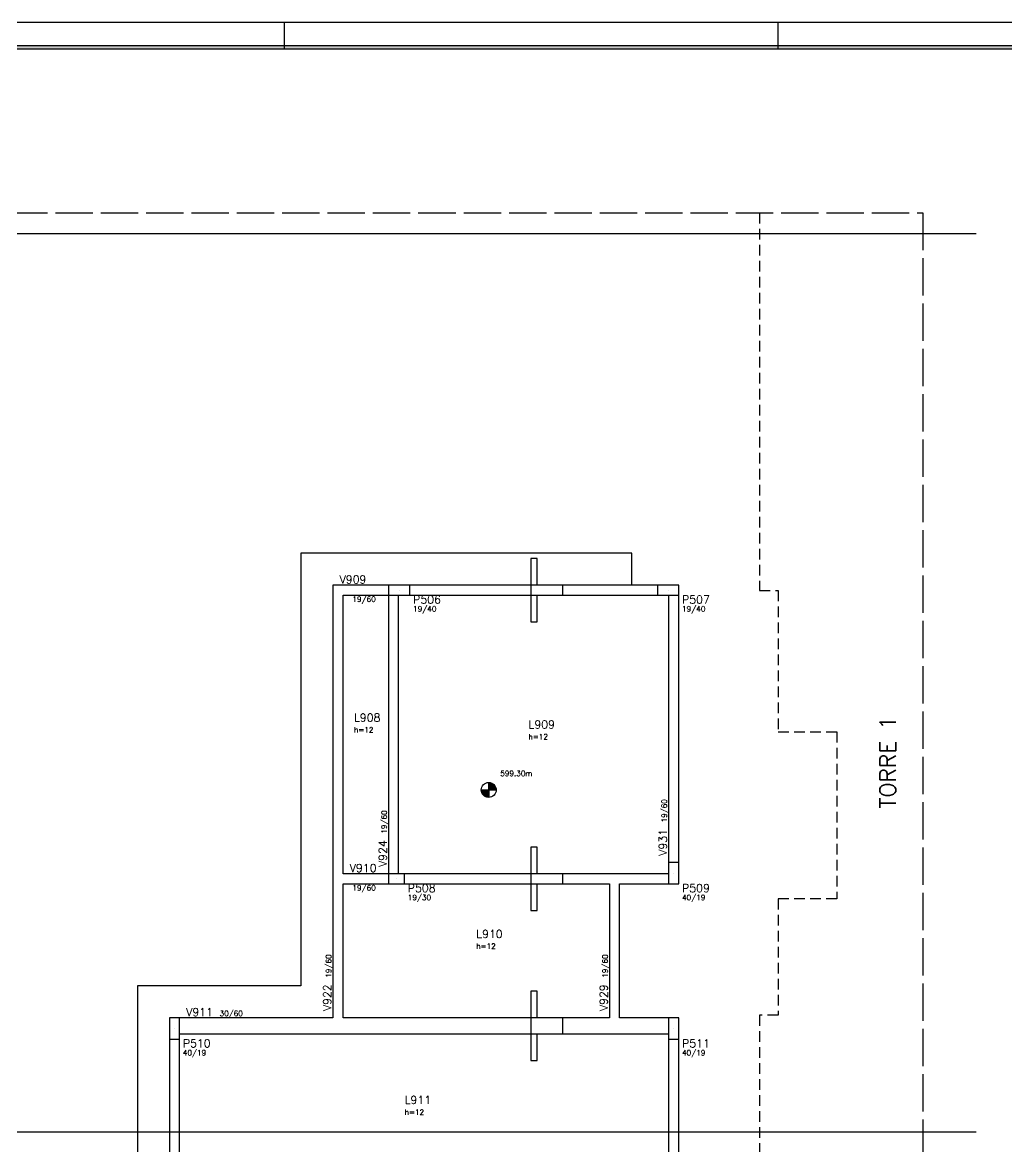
# Model space of a CAD drawing. Extents: x -6512 to 358, y -483 to 3722.
# Drawn here: x -3833 to -1989, y 1615 to 3722 of the extents above; entities that cross this region are included whole.
import ezdxf

# ---------------------------------------------------------------- set-up
doc = ezdxf.new("R2010")
doc.units = 0
doc.header["$LTSCALE"] = 100
doc.header["$MEASUREMENT"] = 0
doc.linetypes.add('ESTILO_TQS_0001', pattern=[0.85, 0.7, -0.15])
doc.linetypes.add('ESTILO_TQS_0002', pattern=[0.3, 0.2, -0.1])
doc.layers.get('0').update_dxf_attribs({"color": 245, "linetype": 'CONTINUOUS'})
for name, color, linetype in [('01', 7, 'CONTINUOUS'), ('10', 7, 'CONTINUOUS'), ('11', 7, 'CONTINUOUS'), ('12', 7, 'CONTINUOUS'), ('13', 7, 'CONTINUOUS'), ('18', 4, 'CONTINUOUS'), ('201', 7, 'ESTILO_TQS_0001'), ('210', 7, 'ESTILO_TQS_0002'), ('237', 7, 'CONTINUOUS'), ('242', 7, 'CONTINUOUS'), ('30', 7, 'CONTINUOUS'), ('4', 3, 'CONTINUOUS'), ('8', 7, 'CONTINUOUS'), ('9', 3, 'CONTINUOUS')]:
    doc.layers.add(name, color=color, linetype=linetype)
doc.styles.get("Standard").update_dxf_attribs({"font": 'ROMANS.SHX'})

msp = doc.modelspace()

# ---------------------------------------------------------------- linework, layer by layer
for p, q in [((-3342.306011, 3722.336186), (-3342.306011, 3672.336186)), ((-2417.306011, 3722.336186), (-2417.306011, 3672.336186)), ((-2959.178861, 2297.652228), (-2959.178861, 2269.527228)), ((-2959.178861, 2269.527228), (-2959.178861, 2297.652228)), ((-2959.178861, 2296.968962), (-2954.848596, 2296.968962)), ((-2973.241361, 2283.589728), (-2945.116361, 2283.589728)), ((-2959.178915, 2282.697826), (-2973.206962, 2282.697826)), ((-2959.178915, 2281.805871), (-2973.127796, 2281.805871)), ((-2959.178915, 2280.913916), (-2972.984513, 2280.913916)), ((-2959.178915, 2280.021961), (-2972.781309, 2280.021961)), ((-2959.178915, 2279.130059), (-2972.515502, 2279.130059)), ((-2959.178915, 2278.23805), (-2972.183283, 2278.23805)), ((-2959.178915, 2277.346149), (-2971.779343, 2277.346149)), ((-2959.178915, 2276.454194), (-2971.296545, 2276.454194)), ((-2959.178861, 2296.077007), (-2952.711841, 2296.077007)), ((-2959.178861, 2295.185052), (-2951.222571, 2295.185052)), ((-2959.178861, 2294.293083), (-2950.057902, 2294.293083)), ((-2959.178861, 2293.401195), (-2949.104645, 2293.401195)), ((-2959.178861, 2292.50924), (-2948.30701, 2292.50924)), ((-2959.178861, 2291.617271), (-2947.632756, 2291.617271)), ((-2959.178861, 2290.725316), (-2947.061231, 2290.725316)), ((-2959.178861, 2289.833361), (-2946.578433, 2289.833361)), ((-2959.178861, 2288.941406), (-2946.174493, 2288.941406)), ((-2959.178861, 2288.04945), (-2945.842274, 2288.04945)), ((-2959.178861, 2287.157549), (-2945.576467, 2287.157549)), ((-2959.178861, 2286.265594), (-2945.373317, 2286.265594)), ((-2959.178861, 2285.373638), (-2945.22998, 2285.373638)), ((-2959.178861, 2284.481683), (-2945.146379, 2284.481683)), ((-2959.178915, 2275.562239), (-2970.72502, 2275.562239)), ((-2959.178915, 2274.670283), (-2970.050713, 2274.670283)), ((-2959.178915, 2273.778382), (-2969.253131, 2273.778382)), ((-2959.178915, 2272.88636), (-2968.299874, 2272.88636)), ((-2959.178915, 2271.994458), (-2967.135205, 2271.994458)), ((-2959.178915, 2271.102503), (-2965.645935, 2271.102503)), ((-2959.178915, 2270.210548), (-2963.509127, 2270.210548))]:
    msp.add_line(p, q)
for points in [[(-6512.306011, -482.663814), (357.693989, -482.663814), (357.693989, 3722.336186), (-6512.306011, 3722.336186), (-6512.306011, -482.663814)], [(307.693989, -432.663814), (307.693989, -439.663814), (-6394.306011, -439.663814), (-6394.306011, 3679.336186), (307.693989, 3679.336186), (307.693989, 3672.336186), (-6387.306011, 3672.336186), (-6387.306011, -432.663814), (307.693989, -432.663814)], [(-6387.306011, -432.663814), (307.693989, -432.663814), (307.693989, 3672.336186), (-6387.306011, 3672.336186), (-6387.306011, -432.663814)]]:
    msp.add_lwpolyline(points)
msp.add_circle((-2959.178861, 2283.589728), 14.0625)
for points in [[(-6387.306011, 3672.336186), (-6394.306011, 3679.336186), (307.693989, 3679.336186)], [(-6387.306011, 3672.336186), (307.693989, 3679.336186), (307.693989, 3672.336186)]]:
    msp.add_solid(points)
at = {"layer": '01'}
for points in [[(-3147.126021, 2667.596), (-3251.126021, 2667.596)], [(-3251.126021, 2667.596), (-3251.126021, 2117.096)], [(-2643.126021, 2667.596), (-3107.126021, 2667.596)], [(-3232.126021, 2648.596), (-3147.126021, 2648.596)], [(-3232.126021, 2126.596), (-3232.126021, 2648.596)], [(-3147.126021, 2648.596), (-3147.126021, 2126.596)], [(-3128.126021, 2126.596), (-3128.126021, 2648.596)], [(-3107.126021, 2648.596), (-2643.126021, 2648.596)], [(-2622.126021, 2648.596), (-2622.126021, 2147.596)], [(-2603.126021, 2147.596), (-2603.126021, 2648.596)], [(-3251.126021, 2117.096), (-3251.126021, 1856.536)], [(-3147.126021, 2126.596), (-3232.126021, 2126.596)], [(-3232.126021, 2107.596), (-3147.126021, 2107.596)], [(-3232.126021, 1856.536), (-3232.126021, 2107.596)], [(-2723.626021, 2126.596), (-3117.126021, 2126.596)], [(-3117.126021, 2107.596), (-2733.126021, 2107.596)], [(-2733.126021, 2107.596), (-2733.126021, 1856.536)], [(-2622.126021, 2126.596), (-2723.626021, 2126.596)], [(-2714.126021, 2107.596), (-2622.126021, 2107.596)], [(-2714.126021, 1856.536), (-2714.126021, 2107.596)], [(-3251.126021, 1856.536), (-3538.626021, 1856.536)], [(-2733.126021, 1856.536), (-3232.126021, 1856.536)], [(-2622.126021, 1856.536), (-2714.126021, 1856.536)], [(-3557.626021, 1816.596), (-3557.626021, 1522.586198)], [(-3538.626021, 1826.536), (-3241.626021, 1826.536)], [(-3538.626021, 1537.586198), (-3538.626021, 1816.596)], [(-3241.626021, 1826.536), (-2723.626021, 1826.536)], [(-2723.626021, 1826.536), (-2622.126021, 1826.536)], [(-2622.126021, 1816.596), (-2622.126021, 1537.586198)], [(-2603.126021, 1522.586198), (-2603.126021, 1816.596)]]:
    msp.add_lwpolyline(points, dxfattribs=at)
at = {"layer": '18'}
for p, q in [((-6216.095679, 3326.596), (-2045.44106, 3326.596)), ((-2880.164304, 2717.596), (-2880.164304, 2648.596)), ((-2868.164304, 2667.596), (-2868.164304, 2717.596)), ((-2820.164304, 2667.596), (-2868.164304, 2667.596)), ((-2820.164304, 2648.596), (-2820.164304, 2667.596)), ((-2880.164304, 2648.596), (-2880.164304, 2598.596)), ((-2868.164304, 2598.596), (-2868.164304, 2648.596)), ((-2868.164304, 2648.596), (-2820.164304, 2648.596)), ((-2880.164304, 2176.596), (-2880.164304, 2107.596)), ((-2868.164304, 2126.596), (-2868.164304, 2176.596)), ((-2880.164304, 2107.596), (-2880.164304, 2057.596)), ((-2820.164304, 2126.596), (-2868.164304, 2126.596)), ((-2868.164304, 2057.596), (-2868.164304, 2107.596)), ((-2868.164304, 2107.596), (-2820.164304, 2107.596)), ((-2820.164304, 2107.596), (-2820.164304, 2126.596)), ((-2880.164304, 1906.536), (-2880.164304, 1826.536)), ((-2868.164304, 1856.536), (-2868.164304, 1906.536)), ((-2820.164304, 1856.536), (-2868.164304, 1856.536)), ((-2820.164304, 1826.536), (-2820.164304, 1856.536)), ((-2880.164304, 1826.536), (-2880.164304, 1776.536)), ((-2868.164304, 1776.536), (-2868.164304, 1826.536)), ((-2868.164304, 1826.536), (-2820.164304, 1826.536)), ((-6216.095679, 1642.596), (-2045.44106, 1642.596))]:
    msp.add_line(p, q, dxfattribs=at)
at = {"layer": '201'}
for p, q in [((-6066.095679, 3365.609214), (-2145.44106, 3365.609214)), ((-2145.44106, 3365.609214), (-2145.44106, 1.595874))]:
    msp.add_line(p, q, dxfattribs=at)
at = {"layer": '210'}
msp.add_lwpolyline([(-2451.626464, 3365.609214), (-2451.626464, 2657.595874), (-2416.626464, 2657.595874), (-2416.626464, 2392.595874), (-2306.626464, 2392.595874), (-2306.626464, 2079.60349), (-2416.626464, 2079.60349), (-2416.626464, 1861.595874), (-2451.626464, 1861.595874), (-2451.626464, 1397.595874), (-2256.626464, 1397.595874), (-2256.626464, 642.595874), (-2145.44106, 642.595874)], dxfattribs=at)
at = {"layer": '237'}
for p, q in [((-2691.126021, 2727.596), (-3311.126021, 2727.596)), ((-3311.126021, 2727.596), (-3311.126021, 1916.536)), ((-2691.126021, 2667.596), (-2691.126021, 2727.596)), ((-3311.126021, 1916.536), (-3617.626021, 1916.536)), ((-3617.626021, 1916.536), (-3617.626021, 642.596026))]:
    msp.add_line(p, q, dxfattribs=at)
at = {"layer": '242'}
for p, q in [((-3127.126021, 2658.096), (-3127.126021, 2658.096)), ((-2623.126021, 2658.096), (-2623.126021, 2658.096)), ((-3132.126021, 2117.096), (-3132.126021, 2117.096)), ((-2612.626021, 2127.596), (-2612.626021, 2127.596)), ((-3548.126021, 1836.596), (-3548.126021, 1836.596)), ((-2612.626021, 1836.596), (-2612.626021, 1836.596))]:
    msp.add_line(p, q, dxfattribs=at)
at = {"layer": '30'}
for points in [[(-2820.164304, 2648.596), (-2820.164304, 2667.596), (-2868.164304, 2667.596), (-2868.164304, 2717.596), (-2880.164304, 2717.596), (-2880.164304, 2648.596), (-2880.164304, 2598.596), (-2868.164304, 2598.596), (-2868.164304, 2648.596), (-2820.164304, 2648.596)], [(-2820.164304, 2107.596), (-2820.164304, 2126.596), (-2868.164304, 2126.596), (-2868.164304, 2176.596), (-2880.164304, 2176.596), (-2880.164304, 2107.596), (-2880.164304, 2057.596), (-2868.164304, 2057.596), (-2868.164304, 2107.596), (-2820.164304, 2107.596)], [(-2820.164304, 1826.536), (-2820.164304, 1856.536), (-2868.164304, 1856.536), (-2868.164304, 1906.536), (-2880.164304, 1906.536), (-2880.164304, 1826.536), (-2880.164304, 1776.536), (-2868.164304, 1776.536), (-2868.164304, 1826.536), (-2820.164304, 1826.536)]]:
    msp.add_lwpolyline(points, dxfattribs=at)
at = {"layer": '4'}
for points in [[(-3107.126021, 2648.596), (-3107.126021, 2667.596), (-3147.126021, 2667.596), (-3147.126021, 2648.596), (-3107.126021, 2648.596)], [(-2603.126021, 2648.596), (-2603.126021, 2667.596), (-2643.126021, 2667.596), (-2643.126021, 2648.596), (-2603.126021, 2648.596)], [(-2603.126021, 2107.596), (-2603.126021, 2147.596), (-2622.126021, 2147.596), (-2622.126021, 2107.596), (-2603.126021, 2107.596)], [(-3117.126021, 2107.596), (-3117.126021, 2126.596), (-3147.126021, 2126.596), (-3147.126021, 2107.596), (-3117.126021, 2107.596)], [(-3538.626021, 1816.596), (-3538.626021, 1856.596), (-3557.626021, 1856.596), (-3557.626021, 1816.596), (-3538.626021, 1816.596)], [(-2603.126021, 1816.596), (-2603.126021, 1856.596), (-2622.126021, 1856.596), (-2622.126021, 1816.596), (-2603.126021, 1816.596)]]:
    msp.add_lwpolyline(points, dxfattribs=at)

# ---------------------------------------------------------------- texts
msp.add_text('599.30m', height=10).set_placement((-2937.603445, 2309.597642))
at = {"layer": '10', "linetype": 'Continuous'}
for s, p in [('L908', (-3211.630278, 2411.637367)), ('L909', (-2884.670431, 2398.764932)), ('L910', (-2982.532501, 2006.090817)), ('L911', (-3116.683718, 1694.888975))]:
    msp.add_text(s, height=15, dxfattribs=at).set_placement(p)
msp.add_text('TORRE 1', height=30, rotation=-270, dxfattribs=at).set_placement((-2196.55168, 2248.620026))
at = {"layer": '11', "linetype": 'Continuous'}
for s, p in [('19/60', (-3214.626021, 2636.096)), ('30/60', (-3463.626021, 1859.661))]:
    msp.add_text(s, height=10, dxfattribs=at).set_placement(p)
for rotation, p in [(90, (-2625.251021, 2222.596)), (90, (-3150.251021, 2201.596)), (360, (-3214.626021, 2095.096)), (90, (-3254.251021, 1931.536)), (90, (-2736.251021, 1931.536))]:
    msp.add_text('19/60', height=10, rotation=rotation, dxfattribs=at).set_placement(p)
at = {"layer": '12', "linetype": 'Continuous'}
for s, p in [('19/40', (-3100.876021, 2617.971)), ('19/40', (-2596.876021, 2617.971)), ('19/30', (-3110.876021, 2076.971)), ('40/19', (-2596.876021, 2076.971)), ('40/19', (-3532.376021, 1785.971)), ('40/19', (-2596.876021, 1785.971))]:
    msp.add_text(s, height=10, dxfattribs=at).set_placement(p)
at = {"layer": '13', "linetype": 'Continuous'}
for p in [(-3211.630278, 2391.237367), (-2884.670431, 2378.364932), (-2982.532501, 1985.690817), (-3116.683718, 1674.488975)]:
    msp.add_text('h=12', height=10, dxfattribs=at).set_placement(p)
at = {"layer": '8', "linetype": 'Continuous'}
for s, rotation, p in [('V909', 360, (-3238.626021, 2670.721)), ('V931', 90, (-2625.251021, 2160.096)), ('V924', 90, (-3150.251021, 2139.096)), ('V922', 90, (-3254.251021, 1869.036)), ('V929', 90, (-2736.251021, 1869.036))]:
    msp.add_text(s, height=15, rotation=rotation, dxfattribs=at).set_placement(p)
for s, p in [('V910', (-3219.626021, 2129.721)), ('V911', (-3526.126021, 1859.661))]:
    msp.add_text(s, height=15, dxfattribs=at).set_placement(p)
at = {"layer": '9', "linetype": 'Continuous'}
for s, p in [('P506', (-3100.876021, 2632.971)), ('P507', (-2596.876021, 2632.971)), ('P508', (-3110.876021, 2091.971)), ('P509', (-2596.876021, 2091.971)), ('P510', (-3532.376021, 1800.971)), ('P511', (-2596.876021, 1800.971))]:
    msp.add_text(s, height=15, dxfattribs=at).set_placement(p)

doc.saveas('drawing.dxf')
